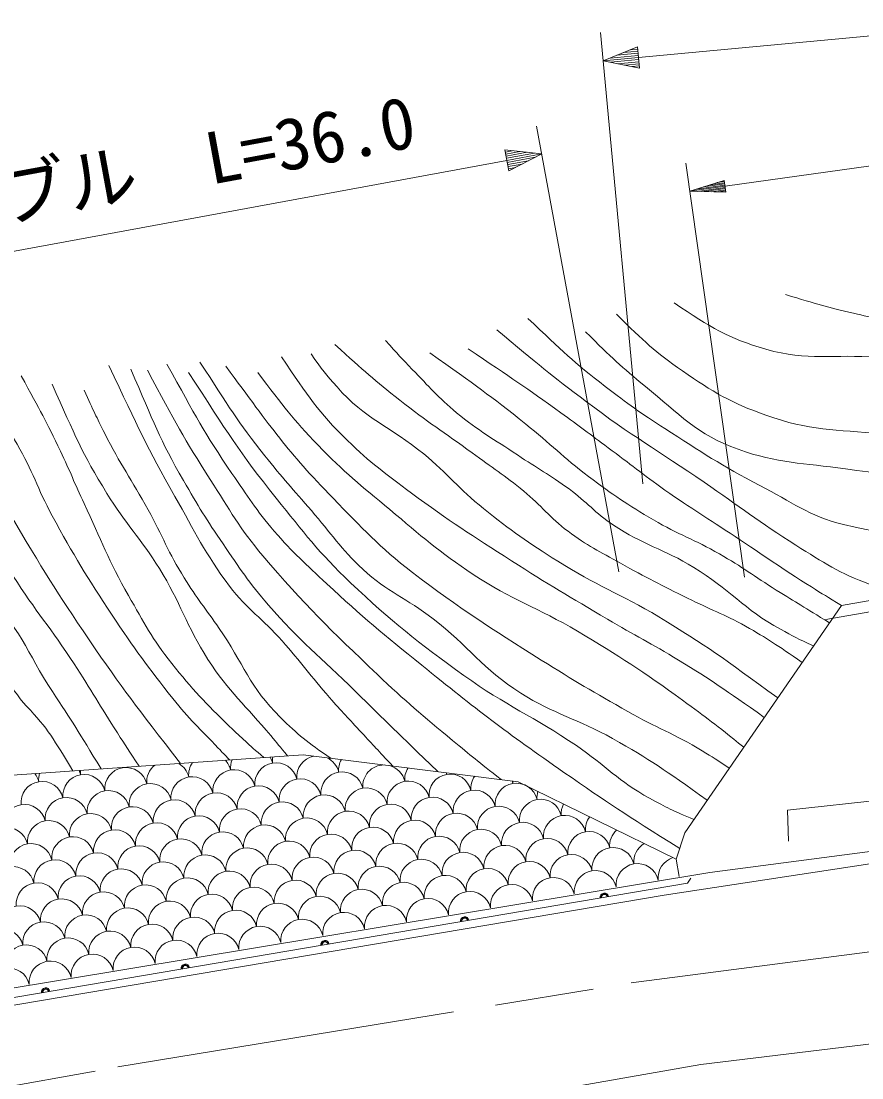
# Model space of a CAD drawing. Units: millimetres, scale not verified. Extents: x 40000 to 680000, y 20000 to 380000.
# Drawn here: x 375449 to 405124, y 282201 to 319501 of the extents above; entities that cross this region are included whole.
import ezdxf
from ezdxf.enums import TextEntityAlignment as Align

# ---------------------------------------------------------------- set-up
doc = ezdxf.new("R2010")
doc.units = ezdxf.units.MM
doc.header["$LTSCALE"] = 1000
doc.linetypes.add('CHAIN', pattern=[18.5, 12, -1.5, 3.5, -1.5])
for name, color, linetype, lineweight in [('M-BGD', 7, 'Continuous', 13), ('M-BMK', 2, 'CHAIN', 13), ('M-STR-HTXT', 7, 'Continuous', 13)]:
    doc.layers.add(name, color=color, linetype=linetype, lineweight=lineweight)
doc.styles.add('ＭＳ ゴシック', font='')
doc.styles.get('ＭＳ ゴシック').set_extended_font_data('MS Gothic')

msp = doc.modelspace()

# ---------------------------------------------------------------- linework, layer by layer
at = {"layer": 'M-BGD'}
for p, q in [((404404, 298879), (424965, 302471)), ((403847, 298376), (413171, 300005)), ((398872, 290848), (404404, 298879)), ((402502, 291651), (430309, 294708)), ((369780, 292517), (385400, 293603)), ((385400, 293603), (392994, 292656)), ((392994, 292656), (398575, 289915)), ((399762, 289447), (424933, 292780)), ((402539, 290559), (402502, 291651)), ((398575, 289915), (398872, 290848)), ((398142, 288648), (409517, 290379)), ((398575, 289915), (398672, 289308)), ((359576, 282789), (399762, 289447)), ((399086, 289244), (398964, 289071)), ((398964, 289071), (363530, 283062)), ((369808, 283859), (398142, 288648)), ((399441, 282674), (416967, 284791)), ((392668, 281489), (399441, 282674))]:
    msp.add_line(p, q, dxfattribs=at)
for centre, radius, start, end in [((385926, 292817), 752, 100.9544, 185.4721), ((380632, 292648), 752, 128.1732, 185.4721), ((380632, 292648), 752, 13.3718, 59.7798), ((382112, 292894), 752, 144.351, 185.4721), ((382112, 292894), 752, 13.3718, 43.602), ((383591, 293139), 752, 157.334, 185.4721), ((384446, 292571), 752, 13.3718, 185.4721), ((383591, 293139), 752, 13.3718, 30.619), ((385071, 293385), 752, 168.9613, 185.4721), ((385926, 292817), 752, 13.3718, 64.8406), ((387405, 293062), 752, 150.3623, 185.4721), ((388260, 292495), 752, 90.0755, 185.4721), ((387405, 293062), 752, 13.3718, 15.4328), ((388885, 293308), 752, 183.5147, 185.4721), ((388260, 292495), 752, 13.3718, 75.7195), ((375338, 292479), 752, 13.3718, 38.2336), ((376818, 292725), 752, 162.041, 185.4721), ((377672, 292157), 752, 13.3718, 185.4721), ((376818, 292725), 752, 13.3718, 25.912), ((378298, 292970), 752, 173.361, 185.4721), ((379152, 292402), 752, 13.3718, 185.4721), ((378298, 292970), 752, 13.3718, 14.592), ((379777, 293216), 752, 184.2704, 185.4721), ((381486, 292080), 752, 13.3718, 185.4721), ((382966, 292326), 752, 13.3718, 185.4721), ((386780, 292249), 752, 13.3718, 185.4721), ((389740, 292740), 752, 147.768, 185.4721), ((390594, 292172), 752, 13.3718, 185.4721), ((389740, 292740), 752, 13.3718, 18.027), ((391219, 292986), 752, 181.1093, 185.4721), ((392074, 292418), 752, 145.1174, 185.4721), ((376193, 291911), 752, 13.3718, 185.4721), ((380007, 291835), 752, 13.3718, 185.4721), ((383821, 291758), 752, 13.3718, 185.4721), ((385300, 292004), 752, 13.3718, 185.4721), ((387635, 291681), 752, 13.3718, 185.4721), ((389114, 291927), 752, 13.3718, 185.4721), ((392928, 291850), 752, 13.3718, 185.4721), ((392074, 292418), 752, 13.3718, 20.6776), ((393554, 292664), 752, 178.7184, 185.4721), ((377047, 291344), 752, 13.3718, 185.4721), ((378527, 291589), 752, 13.3718, 185.4721), ((382341, 291512), 752, 13.3718, 185.4721), ((386155, 291436), 752, 13.3718, 185.4721), ((389969, 291359), 752, 13.3718, 185.4721), ((391449, 291605), 752, 13.3718, 185.4721), ((394408, 292096), 752, 163.0415, 185.4721), ((375567, 291098), 752, 13.3718, 185.4721), ((379381, 291021), 752, 13.3718, 185.4721), ((380861, 291267), 752, 13.3718, 185.4721), ((383195, 290945), 752, 13.3718, 185.4721), ((384675, 291190), 752, 13.3718, 185.4721), ((388489, 291114), 752, 13.3718, 185.4721), ((392303, 291037), 752, 13.3718, 185.4721), ((393783, 291282), 752, 13.3718, 185.4721), ((395263, 291528), 752, 152.8802, 185.4721), ((377902, 290776), 752, 13.3718, 185.4721), ((381716, 290699), 752, 13.3718, 185.4721), ((385530, 290622), 752, 13.3718, 185.4721), ((387009, 290868), 752, 13.3718, 185.4721), ((390823, 290791), 752, 13.3718, 185.4721), ((394637, 290715), 752, 13.3718, 185.4721), ((396117, 290960), 752, 142.6883, 185.4721), ((374942, 290285), 752, 13.3718, 185.4721), ((376422, 290530), 752, 13.3718, 185.4721), ((378756, 290208), 752, 13.3718, 185.4721), ((380236, 290454), 752, 13.3718, 185.4721), ((384050, 290377), 752, 13.3718, 185.4721), ((387864, 290300), 752, 13.3718, 185.4721), ((389344, 290546), 752, 13.3718, 185.4721), ((391678, 290224), 752, 13.3718, 185.4721), ((393158, 290469), 752, 13.3718, 185.4721), ((396972, 290392), 752, 132.1207, 185.4721), ((377276, 289962), 752, 13.3718, 185.4721), ((381090, 289886), 752, 13.3718, 185.4721), ((382570, 290131), 752, 13.3718, 185.4721), ((386384, 290055), 752, 13.3718, 185.4721), ((390198, 289978), 752, 13.3718, 185.4721), ((394012, 289901), 752, 13.3718, 185.4721), ((395492, 290147), 752, 13.3718, 185.4721), ((375797, 289717), 752, 13.3718, 185.4721), ((379611, 289640), 752, 13.3718, 185.4721), ((383425, 289564), 752, 13.3718, 185.4721), ((384904, 289809), 752, 13.3718, 185.4721), ((387239, 289487), 752, 13.3718, 185.4721), ((388718, 289732), 752, 13.3718, 185.4721), ((392532, 289656), 752, 13.3718, 185.4721), ((396346, 289579), 752, 13.3718, 185.4721), ((397826, 289825), 752, 120.6985, 185.4721), ((376651, 289149), 752, 13.3718, 185.4721), ((378131, 289395), 752, 13.3718, 185.4721), ((380465, 289072), 752, 13.3718, 185.4721), ((381945, 289318), 752, 13.3718, 185.4721), ((385759, 289241), 752, 13.3718, 185.4721), ((389573, 289165), 752, 13.3718, 185.4721), ((391053, 289410), 752, 13.3718, 185.4721), ((393387, 289088), 752, 13.3718, 185.4721), ((394867, 289334), 752, 13.3718, 185.4721), ((398681, 289257), 752, 107.508, 185.4721), ((375171, 288904), 752, 13.3718, 185.4721), ((378985, 288827), 752, 13.3718, 185.4721), ((382799, 288750), 752, 13.3718, 185.4721), ((384279, 288996), 752, 13.3718, 185.4721), ((388093, 288919), 752, 13.3718, 185.4721), ((391907, 288842), 752, 13.3718, 185.4721), ((395721, 288766), 752, 13.3718, 185.4721), ((397201, 289011), 752, 13.3718, 185.4721), ((376026, 288336), 752, 13.3718, 185.4721), ((377506, 288581), 752, 13.3718, 185.4721), ((381320, 288505), 752, 13.3718, 185.4721), ((385134, 288428), 752, 13.3718, 185.4721), ((386613, 288674), 752, 13.3718, 185.4721), ((388948, 288351), 752, 13.3718, 185.4721), ((390427, 288597), 752, 13.3718, 185.4721), ((394241, 288520), 752, 13.3718, 185.4721), ((378360, 288014), 752, 13.3718, 185.4721), ((379840, 288259), 752, 13.3718, 185.4721), ((383654, 288182), 752, 13.3718, 185.4721), ((387468, 288106), 752, 13.3718, 185.4721), ((391282, 288029), 752, 13.3718, 185.4721), ((392762, 288275), 752, 13.3718, 185.4721), ((396036, 288575), 150, 9.6257, 189.6257), ((376880, 287768), 752, 13.3718, 185.4721), ((380694, 287691), 752, 13.3718, 185.4721), ((382174, 287937), 752, 13.3718, 185.4721), ((384508, 287615), 752, 13.3718, 185.4721), ((385988, 287860), 752, 13.3718, 185.4721), ((389802, 287784), 752, 13.3718, 185.4721), ((396036, 288575), 120, 9.6257, 189.6257), ((396036, 288575), 100, 9.6257, 189.6257), ((396036, 288575), 100, 9.6257, 189.6257), ((396036, 288575), 100, 9.6257, 189.6257), ((396036, 288575), 100, 9.6257, 189.6257), ((375400, 287522), 752, 13.3718, 185.4721), ((379214, 287446), 752, 13.3718, 185.4721), ((383028, 287369), 752, 13.3718, 185.4721), ((386842, 287292), 752, 13.3718, 185.4721), ((388322, 287538), 752, 13.3718, 185.4721), ((376255, 286955), 752, 13.3718, 185.4721), ((377735, 287200), 752, 13.3718, 185.4721), ((380069, 286878), 752, 13.3718, 185.4721), ((381549, 287124), 752, 13.3718, 185.4721), ((385363, 287047), 752, 13.3718, 185.4721), ((391106, 287739), 150, 9.6257, 189.6257), ((391106, 287739), 120, 9.6257, 189.6257), ((391106, 287739), 100, 9.6257, 189.6257), ((391106, 287739), 100, 9.6257, 189.6257), ((391106, 287739), 100, 9.6257, 189.6257), ((391106, 287739), 100, 9.6257, 189.6257), ((374775, 286709), 752, 13.3718, 185.4721), ((378589, 286632), 752, 13.3718, 185.4721), ((382403, 286556), 752, 13.3718, 185.4721), ((383883, 286801), 752, 13.3718, 185.4721), ((375630, 286141), 752, 13.3718, 185.4721), ((377109, 286387), 752, 13.3718, 185.4721), ((380923, 286310), 752, 13.3718, 185.4721), ((386177, 286903), 150, 9.6257, 189.6257), ((386177, 286903), 120, 9.6257, 189.6257), ((386177, 286903), 100, 9.6257, 189.6257), ((386177, 286903), 100, 9.6257, 189.6257), ((386177, 286903), 100, 9.6257, 189.6257), ((386177, 286903), 100, 9.6257, 189.6257), ((377964, 285819), 752, 13.3718, 185.4721), ((379444, 286065), 752, 13.3718, 185.4721), ((376484, 285574), 752, 13.3718, 185.4721), ((381247, 286067), 150, 9.6257, 189.6257), ((381247, 286067), 120, 9.6257, 189.6257), ((381247, 286067), 100, 9.6257, 189.6257), ((381247, 286067), 100, 9.6257, 189.6257), ((381247, 286067), 100, 9.6257, 189.6257), ((381247, 286067), 100, 9.6257, 189.6257), ((375004, 285328), 752, 13.3718, 185.4721), ((376317, 285231), 150, 9.6257, 189.6257), ((376317, 285231), 120, 9.6257, 189.6257), ((376317, 285231), 100, 9.6257, 189.6257), ((376317, 285231), 100, 9.6257, 189.6257), ((376317, 285231), 100, 9.6257, 189.6257), ((376317, 285231), 100, 9.6257, 189.6257)]:
    msp.add_arc(centre, radius, start, end, dxfattribs=at)
for points, knots in [([(398501, 309556), (399812, 308676), (400380, 308317), (401740, 307918), (403218, 307485), (404138, 307765), (405671, 307627), (406939, 307513), (407650, 307442), (408910, 307263), (410986, 306968), (412094, 306397), (414188, 306281), (415510, 306207), (416325, 306021), (417573, 306463), (418618, 306832), (419118, 307318), (419866, 308137), (421013, 309392), (421068, 310438), (421394, 312213)], [0, 0, 0, 0, 1, 1, 1, 2, 2, 2, 3, 3, 3, 4, 4, 4, 5, 5, 5, 6, 6, 6, 7, 7, 7, 7]), ([(422450, 311922), (421953, 309724), (421839, 308639), (420594, 307008), (419770, 305930), (419344, 305106), (418082, 304606), (417484, 304369), (417087, 304755), (416444, 304788), (414499, 304889), (413406, 304797), (411458, 304825), (409254, 304856), (408011, 304733), (405817, 304934), (404211, 305081), (403259, 305046), (401740, 305589), (400513, 306028), (399863, 306410), (398792, 307154), (397807, 307838), (397458, 308170), (396463, 309156)], [0, 0, 0, 0, 1, 1, 1, 2, 2, 2, 3, 3, 3, 4, 4, 4, 5, 5, 5, 6, 6, 6, 7, 7, 7, 8, 8, 8, 8]), ([(419756, 311704), (419341, 310548), (419116, 309400), (417900, 309047), (417286, 308868), (416902, 309018), (416262, 309010), (413917, 308981), (412602, 309118), (410257, 309047), (408862, 309004), (408082, 308726), (406690, 308828), (405953, 308883), (405555, 309030), (404834, 309192), (403885, 309406), (403569, 309509), (402432, 309847)], [0, 0, 0, 0, 1, 1, 1, 2, 2, 2, 3, 3, 3, 4, 4, 4, 5, 5, 5, 6, 6, 6, 6]), ([(395371, 308537), (396313, 307593), (396618, 307316), (397482, 306608), (398678, 305629), (399302, 304909), (400758, 304388), (402173, 303881), (403055, 303911), (404543, 303696), (406780, 303374), (408052, 303334), (410293, 303041), (411832, 302840), (412720, 302842), (414224, 302459), (415283, 302189), (415813, 301816), (416881, 301585), (417671, 301415), (418200, 301102), (418944, 301419), (419664, 301726), (419882, 302223), (420339, 302859), (421317, 304224), (421718, 305108), (422304, 306681), (422907, 308296), (423012, 308999), (423323, 310976)], [0, 0, 0, 0, 1, 1, 1, 2, 2, 2, 3, 3, 3, 4, 4, 4, 5, 5, 5, 6, 6, 6, 7, 7, 7, 8, 8, 8, 9, 9, 9, 10, 10, 10, 10]), ([(413860, 300531), (412193, 300793), (411755, 300854), (410403, 301039), (408091, 301357), (406734, 301166), (404470, 301731), (403236, 302039), (402653, 302533), (401522, 303114), (400167, 303811), (399456, 304292), (398173, 305116), (397324, 305662), (396863, 305993), (396062, 306608), (394936, 307473), (394581, 307834), (393333, 309010)], [0, 0, 0, 0, 1, 1, 1, 2, 2, 2, 3, 3, 3, 4, 4, 4, 5, 5, 5, 6, 6, 6, 6]), ([(392241, 308610), (393717, 307361), (394139, 307017), (395407, 306062), (396976, 304881), (397936, 304333), (399557, 303223), (400822, 302357), (401496, 301817), (402796, 301003), (403777, 300389), (404327, 300012), (405416, 299620), (405862, 299460), (406031, 299394), (406574, 299259)], [0, 0, 0, 0, 1, 1, 1, 2, 2, 2, 3, 3, 3, 4, 4, 4, 5, 5, 5, 5]), ([(403420, 297451), (402863, 297696), (402699, 297793), (402250, 298037), (400960, 298736), (400447, 299459), (399193, 300221), (398122, 300870), (397397, 301020), (396354, 301713), (395697, 302149), (395426, 302523), (394789, 302987), (394100, 303488), (393674, 303710), (392969, 304188), (392123, 304760), (391605, 305025), (390821, 305680), (390166, 306228), (389848, 306592), (389256, 307209), (388880, 307601), (388757, 307731), (388310, 308228)], [0, 0, 0, 0, 1, 1, 1, 2, 2, 2, 3, 3, 3, 4, 4, 4, 5, 5, 5, 6, 6, 6, 7, 7, 7, 8, 8, 8, 8]), ([(402154, 295614), (400208, 297027), (399655, 297449), (397955, 298474), (396593, 299295), (395731, 299586), (394388, 300439), (393330, 301112), (392745, 301509), (391768, 302295), (390897, 302995), (390519, 303514), (389657, 304224), (388491, 305184), (387593, 305453), (386599, 306590), (386219, 307025), (386058, 307197), (385690, 307755)], [0, 0, 0, 0, 1, 1, 1, 2, 2, 2, 3, 3, 3, 4, 4, 4, 5, 5, 5, 6, 6, 6, 6]), ([(386527, 308082), (387593, 307120), (387895, 306850), (388820, 306117), (389784, 305352), (390375, 304989), (391367, 304261), (392080, 303737), (392506, 303478), (393187, 302914), (393823, 302388), (394093, 301991), (394752, 301494), (395430, 300984), (395869, 300782), (396608, 300366), (397517, 299855), (398042, 299596), (398974, 299129), (399764, 298733), (400240, 298576), (401012, 298146), (401824, 297694), (402098, 297500), (403012, 296860)], [0, 0, 0, 0, 1, 1, 1, 2, 2, 2, 3, 3, 3, 4, 4, 4, 5, 5, 5, 6, 6, 6, 7, 7, 7, 8, 8, 8, 8]), ([(389875, 307791), (391518, 306619), (391975, 306309), (393260, 305280), (394142, 304573), (394580, 304107), (395480, 303423), (396338, 302773), (396847, 302443), (397773, 301895), (398654, 301373), (399216, 301205), (400102, 300694), (400905, 300231), (401318, 299911), (402104, 299420), (402834, 298964), (403068, 298821), (403981, 298266)], [0, 0, 0, 0, 1, 1, 1, 2, 2, 2, 3, 3, 3, 4, 4, 4, 5, 5, 5, 6, 6, 6, 6]), ([(404404, 298879), (403888, 299187), (403755, 299272), (403342, 299529), (402271, 300196), (401701, 300616), (400648, 301312), (399682, 301952), (399120, 302281), (398173, 302950), (397377, 303513), (396955, 303861), (396172, 304443), (395519, 304927), (395156, 305203), (394497, 305680), (393239, 306592), (392814, 306865), (391222, 307937)], [0, 0, 0, 0, 1, 1, 1, 2, 2, 2, 3, 3, 3, 4, 4, 4, 5, 5, 5, 6, 6, 6, 6]), ([(398697, 290298), (396718, 291539), (396178, 291893), (394610, 292982), (392592, 294383), (391498, 295223), (389587, 296767), (388246, 297851), (387498, 298465), (386239, 299642), (385490, 300343), (385050, 300721), (384382, 301498), (383740, 302247), (383450, 302724), (382890, 303537), (381896, 304981), (381626, 305537), (380597, 307395)], [0, 0, 0, 0, 1, 1, 1, 2, 2, 2, 3, 3, 3, 4, 4, 4, 5, 5, 5, 6, 6, 6, 6]), ([(399666, 292001), (398134, 293085), (397679, 293417), (396320, 294183), (395091, 294876), (394272, 295027), (393081, 295784), (391744, 296634), (391240, 297436), (389987, 298405), (389051, 299129), (388381, 299348), (387512, 300152), (386721, 300884), (386398, 301411), (385693, 302226), (385046, 302974), (384669, 303381), (384055, 304155), (383076, 305388), (382796, 305868), (381762, 307467)], [0, 0, 0, 0, 1, 1, 1, 2, 2, 2, 3, 3, 3, 4, 4, 4, 5, 5, 5, 6, 6, 6, 7, 7, 7, 7]), ([(384637, 307649), (385608, 306233), (385917, 305727), (386966, 304701), (387783, 303904), (388306, 303524), (389223, 302845), (390565, 301852), (391356, 301349), (392762, 300447), (394062, 299613), (394812, 299179), (396142, 298393), (397115, 297818), (397686, 297539), (398650, 296949), (399864, 296206), (400254, 295923), (401681, 294926)], [0, 0, 0, 0, 1, 1, 1, 2, 2, 2, 3, 3, 3, 4, 4, 4, 5, 5, 5, 6, 6, 6, 6]), ([(384017, 293507), (383428, 294011), (383267, 294165), (382805, 294607), (381955, 295422), (381503, 295909), (380767, 296828), (380072, 297696), (379789, 298264), (379238, 299230), (378542, 300450), (378271, 301197), (377673, 302469), (377335, 303189), (377178, 303607), (376836, 304325), (376334, 305382), (376138, 305722), (375453, 306982)], [0, 0, 0, 0, 1, 1, 1, 2, 2, 2, 3, 3, 3, 4, 4, 4, 5, 5, 5, 6, 6, 6, 6]), ([(378547, 307346), (379597, 305121), (379876, 304481), (380876, 302724), (381592, 301465), (381935, 300715), (382805, 299557), (383434, 298722), (383969, 298412), (384661, 297628), (385336, 296864), (385665, 296395), (386336, 295627), (386766, 295134), (387020, 294870), (387464, 294389), (387892, 293925), (388029, 293779), (388567, 293208)], [0, 0, 0, 0, 1, 1, 1, 2, 2, 2, 3, 3, 3, 4, 4, 4, 5, 5, 5, 6, 6, 6, 6]), ([(390152, 293011), (388729, 294391), (388369, 294741), (387233, 295857), (386034, 297036), (385278, 297619), (384176, 298890), (383488, 299683), (383166, 300182), (382575, 301050), (381995, 301899), (381691, 302390), (381179, 303282), (380335, 304755), (380126, 305333), (379323, 307213)], [0, 0, 0, 0, 1, 1, 1, 2, 2, 2, 3, 3, 3, 4, 4, 4, 5, 5, 5, 5]), ([(379906, 307176), (380913, 305316), (381184, 304780), (382126, 303318), (382818, 302244), (383155, 301598), (383982, 300625), (385454, 298894), (386376, 298006), (388022, 296439), (389022, 295488), (389616, 294991), (390679, 294110), (391340, 293563), (391558, 293384), (392390, 292732)], [0, 0, 0, 0, 1, 1, 1, 2, 2, 2, 3, 3, 3, 4, 4, 4, 5, 5, 5, 5]), ([(381361, 307104), (382742, 304962), (383129, 304310), (384455, 302663), (385428, 301455), (385949, 300745), (387076, 299679), (388544, 298290), (389439, 297583), (391079, 296403), (392562, 295336), (393536, 294954), (395046, 293928), (396075, 293230), (396539, 292666), (397631, 292072), (398227, 291747), (398456, 291627), (399198, 291322)], [0, 0, 0, 0, 1, 1, 1, 2, 2, 2, 3, 3, 3, 4, 4, 4, 5, 5, 5, 6, 6, 6, 6]), ([(382672, 307322), (384344, 305069), (384820, 304342), (386457, 302663), (387503, 301590), (388071, 300956), (389259, 300043), (390963, 298733), (391995, 298101), (393809, 296949), (394982, 296204), (395660, 295820), (396866, 295129), (397871, 294554), (398501, 294353), (399487, 293746), (399865, 293513), (399998, 293435), (400444, 293131)], [0, 0, 0, 0, 1, 1, 1, 2, 2, 2, 3, 3, 3, 4, 4, 4, 5, 5, 5, 6, 6, 6, 6]), ([(400956, 293874), (399945, 294687), (399654, 294903), (398795, 295529), (397394, 296552), (396575, 297082), (395083, 297968), (393677, 298803), (392771, 299068), (391407, 299970), (390190, 300774), (389577, 301325), (388459, 302263), (387442, 303115), (386849, 303574), (385931, 304532), (385028, 305473), (384736, 305860), (383800, 307104)], [0, 0, 0, 0, 1, 1, 1, 2, 2, 2, 3, 3, 3, 4, 4, 4, 5, 5, 5, 6, 6, 6, 6]), ([(373900, 306655), (374600, 305709), (374810, 305416), (375308, 304568), (375864, 303621), (376020, 303008), (376545, 302044), (377310, 300641), (377773, 299871), (378656, 298538), (379443, 297351), (379920, 296708), (380803, 295590), (381377, 294864), (381770, 294516), (382405, 293843), (382560, 293678), (382609, 293625), (382804, 293422)], [0, 0, 0, 0, 1, 1, 1, 2, 2, 2, 3, 3, 3, 4, 4, 4, 5, 5, 5, 6, 6, 6, 6]), ([(376545, 306691), (377359, 304853), (377589, 304267), (378474, 302833), (379139, 301756), (379662, 301251), (380330, 300176), (381079, 298972), (381278, 298169), (382041, 296973), (382774, 295824), (383394, 295332), (384261, 294280), (384491, 294000), (384563, 293913), (384850, 293565)], [0, 0, 0, 0, 1, 1, 1, 2, 2, 2, 3, 3, 3, 4, 4, 4, 5, 5, 5, 5]), ([(386390, 293479), (385528, 294054), (385236, 294303), (384589, 294935), (383528, 295971), (383284, 296845), (382441, 298065), (381959, 298763), (381649, 299127), (381204, 299849), (380645, 300752), (380442, 301320), (379930, 302251), (379347, 303310), (378944, 303863), (378401, 304944), (378104, 305535), (378003, 305736), (377673, 306473)], [0, 0, 0, 0, 1, 1, 1, 2, 2, 2, 3, 3, 3, 4, 4, 4, 5, 5, 5, 6, 6, 6, 6]), ([(369131, 293062), (369022, 294445), (369021, 294863), (369018, 296018), (369011, 298273), (369063, 299562), (369527, 301768), (369786, 303000), (369737, 303862), (370546, 304826), (370918, 305269), (371328, 305619), (371857, 305517), (372870, 305322), (372748, 304034), (373312, 303079), (374041, 301844), (374397, 301120), (375169, 299912), (375961, 298673), (376511, 298049), (377316, 296818), (377931, 295878), (378236, 295325), (378845, 294380), (379142, 293918), (379237, 293770), (379612, 293200)], [0, 0, 0, 0, 1, 1, 1, 2, 2, 2, 3, 3, 3, 4, 4, 4, 5, 5, 5, 6, 6, 6, 7, 7, 7, 8, 8, 8, 9, 9, 9, 9]), ([(374973, 302232), (376292, 300022), (376661, 299403), (377851, 297660), (379045, 295912), (379489, 295341), (381072, 293302)], [0, 0, 0, 0, 1, 1, 1, 2, 2, 2, 2]), ([(378270, 293107), (377475, 294428), (377249, 294787), (376552, 295836), (375649, 297193), (375410, 298234), (374113, 299221), (373606, 299606), (373141, 300120), (372621, 299876), (372049, 299607), (372080, 298912), (371893, 298238), (371602, 297191), (371807, 296539), (371602, 295472), (371379, 294316), (371217, 293890), (370744, 292584)], [0, 0, 0, 0, 1, 1, 1, 2, 2, 2, 3, 3, 3, 4, 4, 4, 5, 5, 5, 6, 6, 6, 6]), ([(377274, 293038), (376615, 294129), (376395, 294527), (375642, 295326), (374999, 296008), (374755, 296802), (373822, 296891), (373221, 296949), (372685, 296751), (372439, 296200), (372097, 295434), (372578, 294879), (372439, 294052), (372347, 293505), (372292, 293283), (372079, 292677)], [0, 0, 0, 0, 1, 1, 1, 2, 2, 2, 3, 3, 3, 4, 4, 4, 5, 5, 5, 5])]:
    msp.add_open_spline(points, degree=3, knots=knots, dxfattribs=at)
at = {"layer": 'M-BMK'}
for p, q in [((396986, 285553), (409706, 287217)), ((378867, 282589), (396986, 285553)), ((366252, 280303), (378867, 282589))]:
    msp.add_line(p, q, dxfattribs=at)
at = {"layer": 'M-STR-HTXT'}
for p, q in [((397237, 318216), (540138, 331611)), ((397392, 303165), (395899, 319095)), ((395992, 318100), (397202, 318590)), ((397272, 317843), (397202, 318590)), ((395992, 318100), (397237, 318216)), ((397230, 318291), (396234, 318198)), ((396476, 318296), (397223, 318366)), ((397216, 318440), (396718, 318394)), ((396960, 318492), (397209, 318515)), ((395992, 318100), (397272, 317843)), ((397244, 318142), (396248, 318048)), ((396504, 317997), (397251, 318067)), ((397258, 317992), (396760, 317946)), ((397016, 317894), (397265, 317918)), ((400293, 313671), (426330, 317353)), ((396546, 300062), (393643, 315796)), ((393824, 314813), (392527, 314955)), ((392527, 314955), (392663, 314217)), ((392786, 314926), (392541, 314881)), ((392554, 314807), (393046, 314898)), ((393305, 314870), (392568, 314733)), ((392581, 314660), (393565, 314841)), ((393824, 314813), (392595, 314586)), ((393824, 314813), (392663, 314217)), ((359748, 308526), (392595, 314586)), ((392609, 314512), (393592, 314694)), ((393360, 314574), (392622, 314438)), ((392636, 314365), (393128, 314455)), ((400981, 299877), (398915, 314486)), ((392895, 314336), (392649, 314291)), ((399055, 313496), (400263, 313877)), ((400287, 313712), (399297, 313572)), ((399538, 313648), (400281, 313753)), ((400275, 313795), (399780, 313725)), ((400022, 313801), (400269, 313836)), ((400322, 313465), (400263, 313877)), ((399055, 313496), (400293, 313671)), ((399055, 313496), (400322, 313465)), ((400298, 313630), (399308, 313490)), ((399562, 313483), (400304, 313588)), ((400310, 313547), (399815, 313477)), ((400068, 313471), (400316, 313506))]:
    msp.add_line(p, q, dxfattribs=at)

# ---------------------------------------------------------------- texts
at = {"layer": 'M-STR-HTXT', "style": 'ＭＳ ゴシック'}
msp.add_text('ガードケーブル  L=36.0', height=1833, rotation=10.453, dxfattribs=at).set_placement((376081, 312048), align=Align.BOTTOM_CENTER)

doc.saveas('drawing.dxf')
